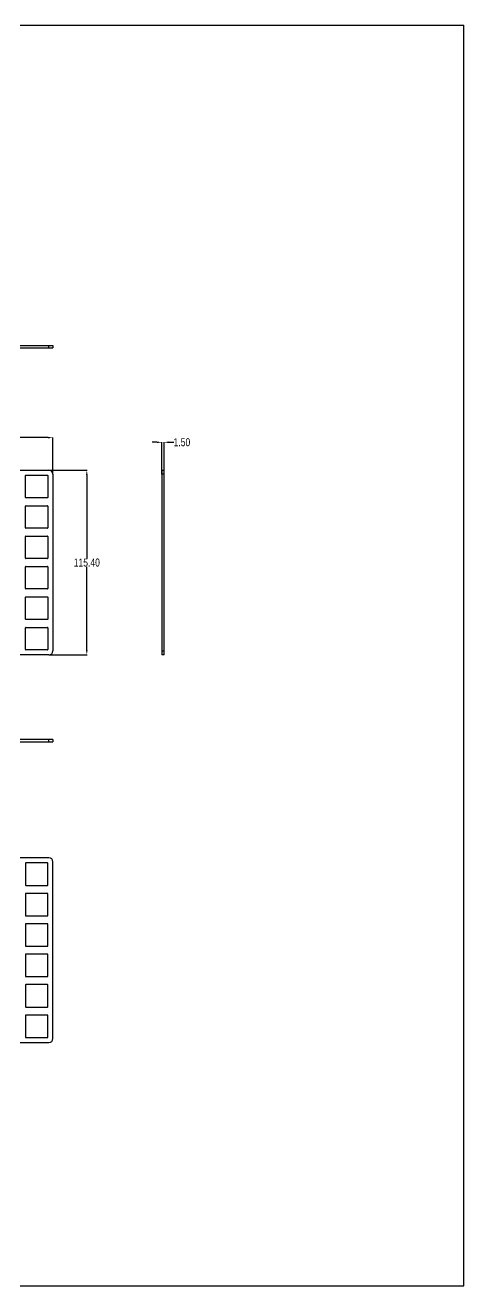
# Model space of a CAD drawing. Header units: inches. Extents: x -7 to 780, y -72 to 716.
# Drawn here: x 506 to 780, y -72 to 716 of the extents above; entities that cross this region are included whole.
import ezdxf

# ---------------------------------------------------------------- set-up
doc = ezdxf.new("R2010")
doc.units = ezdxf.units.IN
doc.header["$LTSCALE"] = 51.326917
doc.header["$MEASUREMENT"] = 0
doc.header["$PDMODE"] = 3
doc.header["$PDSIZE"] = 0.3125
doc.layers.get('0').update_dxf_attribs({"linetype": 'CONTINUOUS'})
doc.layers.get('Defpoints').update_dxf_attribs({"linetype": 'CONTINUOUS'})
doc.styles.get("Standard").update_dxf_attribs({"font": 'txt', "width": 0.8})
doc.dimstyles.get("Standard").update_dxf_attribs({"dimtxt": 0.15625, "dimasz": 0.1875, "dimexe": 0.125, "dimexo": 0.0625, "dimgap": 0.09, "dimtad": 0, "dimtih": 1, "dimtoh": 1, "dimzin": 4, "dimdsep": 46, "dimtxsty": 'Standard', "dimblk": '_FILLED', "dimblk1": '_FILLED', "dimblk2": '_FILLED', "dimcen": 0.09, "dimazin": 1, "dimtp": 0.01, "dimtm": 0.01, "dimtfac": 1, "dimtofl": 0, "dimtmove": 0, "dimatfit": 3, "dimldrblk": '_FILLED', "dimfxl": 1, "dimtolj": 1, "dimtzin": 4, "dimarcsym": 0})

# ---------------------------------------------------------------- blocks, each defined once
blk = doc.blocks.new('_FILLED')
at = {"color": 0, "linetype": 'ByBlock'}
blk.add_solid([(0, 0), (-1, 0.17), (-1, -0.17)], dxfattribs=at)
blk = doc.blocks.new('*D1')
at = {"color": 0, "lineweight": -2, "transparency": 16777216}
for p, q in [((217.87, 435.18), (217.87, 458.08)), ((523.27, 435.18), (523.27, 458.08))]:
    blk.add_line(p, q, dxfattribs=at)
at = {"color": 3, "lineweight": -2, "transparency": 16777216}
for p, q in [((220.87, 457.95), (361.15, 457.95)), ((520.27, 457.95), (379.99, 457.95))]:
    blk.add_line(p, q, dxfattribs=at)
at = {"layer": 'Defpoints', "color": 0, "transparency": 16777216}
for p in [(523.27, 457.95), (217.87, 435.12), (523.27, 435.12)]:
    blk.add_point(p, dxfattribs=at)
at = {"color": 3, "lineweight": -2, "transparency": 16777216, "xscale": 3, "yscale": 3, "zscale": 3, "rotation": 180}
blk.add_blockref('_FILLED', (217.87, 457.95), dxfattribs=at)
at = {"color": 3, "lineweight": -2, "transparency": 16777216, "xscale": 3, "yscale": 3, "zscale": 3}
blk.add_blockref('_FILLED', (523.27, 457.95), dxfattribs=at)
at = {"color": 3, "transparency": 16777216, "insert": (370.57, 457.95), "char_height": 5, "attachment_point": 5}
blk.add_mtext('\\A1;305.40', dxfattribs=at)
blk = doc.blocks.new('*D2')
at = {"color": 0, "lineweight": -2, "transparency": 16777216}
for p, q in [((520.83, 437.62), (544.58, 437.62)), ((520.83, 322.22), (544.58, 322.22))]:
    blk.add_line(p, q, dxfattribs=at)
at = {"color": 3, "lineweight": -2, "transparency": 16777216}
for p, q in [((544.45, 434.62), (544.45, 382.51)), ((544.45, 325.22), (544.45, 377.33))]:
    blk.add_line(p, q, dxfattribs=at)
at = {"layer": 'Defpoints', "color": 0, "transparency": 16777216}
for p in [(520.77, 437.62), (520.77, 322.22), (544.45, 322.22)]:
    blk.add_point(p, dxfattribs=at)
at = {"color": 3, "lineweight": -2, "transparency": 16777216, "xscale": 3, "yscale": 3, "zscale": 3}
for p, rotation in [((544.45, 437.62), 90), ((544.45, 322.22), 270)]:
    blk.add_blockref('_FILLED', p, dxfattribs=dict(at, rotation=rotation))
at = {"color": 3, "transparency": 16777216, "insert": (544.45, 379.92), "char_height": 5, "attachment_point": 5}
blk.add_mtext('\\A1;115.40', dxfattribs=at)
blk = doc.blocks.new('*D3')
at = {"color": 3, "lineweight": -2, "transparency": 16777216}
for p, q in [((588.28, 455.05), (585.28, 455.05)), ((595.78, 455.05), (598.78, 455.05))]:
    blk.add_line(p, q, dxfattribs=at)
at = {"color": 0, "lineweight": -2, "transparency": 16777216}
for p, q in [((591.28, 435.18), (591.28, 455.18)), ((592.78, 435.18), (592.78, 455.18))]:
    blk.add_line(p, q, dxfattribs=at)
at = {"layer": 'Defpoints', "color": 0, "transparency": 16777216}
for p in [(592.78, 455.05), (591.28, 435.12), (592.78, 435.12)]:
    blk.add_point(p, dxfattribs=at)
at = {"color": 3, "lineweight": -2, "transparency": 16777216, "xscale": 3, "yscale": 3, "zscale": 3}
blk.add_blockref('_FILLED', (591.28, 455.05), dxfattribs=at)
at = {"color": 3, "lineweight": -2, "transparency": 16777216, "xscale": 3, "yscale": 3, "zscale": 3, "rotation": 180}
blk.add_blockref('_FILLED', (592.78, 455.05), dxfattribs=at)
at = {"color": 3, "transparency": 16777216, "insert": (603.87, 455.05), "char_height": 5, "attachment_point": 5}
blk.add_mtext('\\A1;1.50', dxfattribs=at)

msp = doc.modelspace()

# ---------------------------------------------------------------- linework, layer by layer
at = {"color": 7, "linetype": 'Continuous'}
for p, q in [((-7.436, 715.569), (779.965, 715.569)), ((779.965, -71.832), (779.965, 715.569)), ((217.871, 515.514), (523.271, 515.514)), ((217.871, 514.014), (523.271, 514.014)), ((520.771, 514.014), (520.771, 515.514)), ((523.271, 515.514), (523.271, 514.014)), ((220.371, 437.621), (520.771, 437.621)), ((506.071, 420.621), (506.071, 434.221)), ((506.271, 434.421), (519.871, 434.421)), ((520.071, 434.221), (520.071, 420.621)), ((523.271, 435.121), (523.271, 324.721)), ((591.278, 437.621), (591.278, 322.221)), ((591.278, 437.621), (592.778, 437.621)), ((592.778, 435.121), (591.278, 435.121)), ((592.778, 322.221), (592.778, 437.621)), ((519.871, 420.421), (506.271, 420.421)), ((506.071, 401.621), (506.071, 415.221)), ((506.271, 415.421), (519.871, 415.421)), ((520.071, 415.221), (520.071, 401.621)), ((506.071, 382.621), (506.071, 396.221)), ((519.871, 401.421), (506.271, 401.421)), ((506.271, 396.421), (519.871, 396.421)), ((520.071, 396.221), (520.071, 382.621)), ((519.871, 382.421), (506.271, 382.421)), ((506.071, 363.621), (506.071, 377.221)), ((506.271, 377.421), (519.871, 377.421)), ((520.071, 377.221), (520.071, 363.621)), ((519.871, 363.421), (506.271, 363.421)), ((506.071, 344.621), (506.071, 358.221)), ((506.271, 358.421), (519.871, 358.421)), ((520.071, 358.221), (520.071, 344.621)), ((506.071, 325.621), (506.071, 339.221)), ((519.871, 344.421), (506.271, 344.421)), ((506.271, 339.421), (519.871, 339.421)), ((520.071, 339.221), (520.071, 325.621)), ((519.871, 325.421), (506.271, 325.421)), ((591.278, 324.721), (592.778, 324.721)), ((520.771, 322.221), (220.371, 322.221)), ((592.778, 322.221), (591.278, 322.221)), ((523.271, 269.451), (217.871, 269.451)), ((217.871, 267.951), (523.271, 267.951)), ((520.771, 267.951), (520.771, 269.451)), ((523.271, 269.451), (523.271, 267.951)), ((520.771, 195.495), (220.371, 195.495)), ((506.071, 192.095), (506.071, 178.495)), ((519.871, 192.295), (506.271, 192.295)), ((520.071, 178.495), (520.071, 192.095)), ((523.271, 82.595), (523.271, 192.995)), ((506.271, 178.295), (519.871, 178.295)), ((519.871, 173.295), (506.271, 173.295)), ((506.071, 173.095), (506.071, 159.495)), ((520.071, 159.495), (520.071, 173.095)), ((506.271, 159.295), (519.871, 159.295)), ((506.071, 154.095), (506.071, 140.495)), ((519.871, 154.295), (506.271, 154.295)), ((520.071, 140.495), (520.071, 154.095)), ((506.071, 135.095), (506.071, 121.495)), ((506.271, 140.295), (519.871, 140.295)), ((519.871, 135.295), (506.271, 135.295)), ((520.071, 121.495), (520.071, 135.095)), ((506.271, 121.295), (519.871, 121.295)), ((506.071, 116.095), (506.071, 102.495)), ((519.871, 116.295), (506.271, 116.295)), ((520.071, 102.495), (520.071, 116.095)), ((506.071, 97.095), (506.071, 83.495)), ((506.271, 102.295), (519.871, 102.295)), ((519.871, 97.295), (506.271, 97.295)), ((520.071, 83.495), (520.071, 97.095)), ((220.371, 80.095), (520.771, 80.095)), ((506.271, 83.295), (519.871, 83.295)), ((-7.436, -71.832), (779.965, -71.832))]:
    msp.add_line(p, q, dxfattribs=at)
for centre, radius, start, end in [((506.271, 434.221), 0.2, 90, 180), ((519.871, 434.221), 0.2, 0, 90), ((520.771, 435.121), 2.5, 0, 90), ((506.271, 420.621), 0.2, 180, 270), ((519.871, 420.621), 0.2, 270, 360), ((506.271, 415.221), 0.2, 90, 180), ((519.871, 415.221), 0.2, 0, 90), ((506.271, 401.621), 0.2, 180, 270), ((519.871, 401.621), 0.2, 270, 360), ((506.271, 396.221), 0.2, 90, 180), ((519.871, 396.221), 0.2, 0, 90), ((506.271, 382.621), 0.2, 180, 270), ((519.871, 382.621), 0.2, 270, 360), ((506.271, 377.221), 0.2, 90, 180), ((519.871, 377.221), 0.2, 0, 90), ((506.271, 363.621), 0.2, 180, 270), ((519.871, 363.621), 0.2, 270, 360), ((506.271, 358.221), 0.2, 90, 180), ((519.871, 358.221), 0.2, 0, 90), ((506.271, 344.621), 0.2, 180, 270), ((506.271, 339.221), 0.2, 90, 180), ((519.871, 344.621), 0.2, 270, 360), ((519.871, 339.221), 0.2, 0, 90), ((506.271, 325.621), 0.2, 180, 270), ((519.871, 325.621), 0.2, 270, 360), ((520.771, 324.721), 2.5, 270, 360), ((506.271, 192.095), 0.2, 90, 180), ((519.871, 192.095), 0.2, 0, 90), ((520.771, 192.995), 2.5, 0, 90), ((506.271, 178.495), 0.2, 180, 270), ((506.271, 173.095), 0.2, 90, 180), ((519.871, 178.495), 0.2, 270, 360), ((519.871, 173.095), 0.2, 0, 90), ((506.271, 159.495), 0.2, 180, 270), ((519.871, 159.495), 0.2, 270, 360), ((506.271, 154.095), 0.2, 90, 180), ((519.871, 154.095), 0.2, 0, 90), ((506.271, 140.495), 0.2, 180, 270), ((506.271, 135.095), 0.2, 90, 180), ((519.871, 140.495), 0.2, 270, 360), ((519.871, 135.095), 0.2, 0, 90), ((506.271, 121.495), 0.2, 180, 270), ((519.871, 121.495), 0.2, 270, 360), ((506.271, 116.095), 0.2, 90, 180), ((519.871, 116.095), 0.2, 0, 90), ((506.271, 102.495), 0.2, 180, 270), ((519.871, 102.495), 0.2, 270, 360), ((506.271, 97.095), 0.2, 90, 180), ((519.871, 97.095), 0.2, 0, 90), ((506.271, 83.495), 0.2, 180, 270), ((519.871, 83.495), 0.2, 270, 360), ((520.771, 82.595), 2.5, 270, 360)]:
    msp.add_arc(centre, radius, start, end, dxfattribs=at)

# ---------------------------------------------------------------- dimensions: what is measured, and where the dimension line sits
for base, p1, p2, picture, middle in [((523.271, 457.954), (217.871, 435.121), (523.271, 435.121), '*D1', (370.571, 457.954)), ((592.778, 455.052), (591.278, 435.121), (592.778, 435.121), '*D3', (603.868, 455.052))]:
    dim = msp.add_linear_dim(base=base, p1=p1, p2=p2, dimstyle='Standard', override={"dimtxt": 5, "dimasz": 3, "dimzin": 0, "dimcen": 8.39895, "dimclrd": 3, "dimclrt": 3, "dimadec": 0, "dimazin": 0, "dimtp": 0, "dimtm": 0, "dimtzin": 0})
    dim.commit()
    dim.dimension.update_dxf_attribs({"geometry": picture, "text_midpoint": middle})
dim = msp.add_linear_dim(base=(544.454, 322.221), p1=(520.771, 437.621), p2=(520.771, 322.221), angle=90, dimstyle='Standard', override={"dimtxt": 5, "dimasz": 3, "dimzin": 0, "dimcen": 8.39895, "dimclrd": 3, "dimclrt": 3, "dimadec": 0, "dimazin": 0, "dimtp": 0, "dimtm": 0, "dimtzin": 0})
dim.commit()
dim.dimension.update_dxf_attribs({"geometry": '*D2', "text_midpoint": (544.454, 379.921)})

doc.saveas('drawing.dxf')
